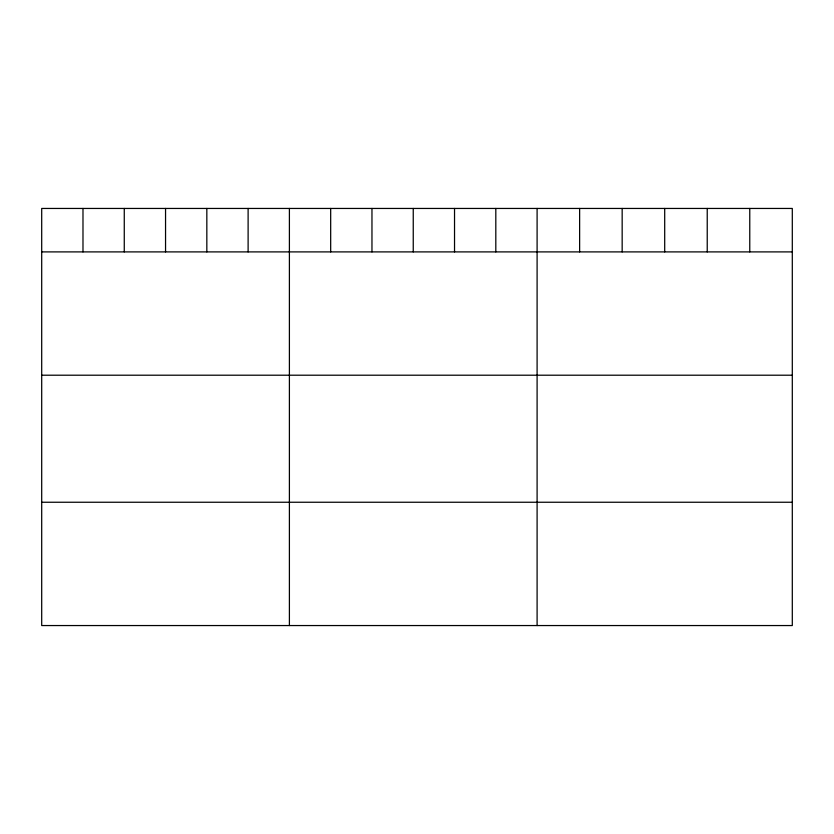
<?xml version="1.0" encoding="UTF-8"?>
<svg xmlns="http://www.w3.org/2000/svg" width="834" height="834" viewBox="0 0 834 834"><rect width="100%" height="100%" fill="white"/><g stroke="black" fill="none" stroke-linecap="round" stroke-linejoin="round"><path stroke-width="1.25" d="M792.3 251.899L792.3 625.552L41.7 625.552L41.7 208.448L792.3 208.448L792.3 251.899L41.7 251.899M41.7 375.206L792.3 375.206M41.7 502.245L792.3 502.245M749.766 208.448L749.766 251.899M707.232 208.448L707.232 251.899M664.698 208.448L664.698 251.899M622.164 208.448L622.164 251.899M579.63 208.448L579.63 251.899M537.096 208.448L537.096 625.552M495.813 208.448L495.813 251.899M454.53 208.448L454.53 251.899M413.247 208.448L413.247 251.899M371.964 208.448L371.964 251.899M330.681 208.448L330.681 251.899M289.398 208.448L289.398 625.552M248.115 208.448L248.115 251.899M206.832 208.448L206.832 251.899M165.549 208.448L165.549 251.899M124.266 208.448L124.266 251.899M82.983 208.448L82.983 251.899"/></g></svg>
